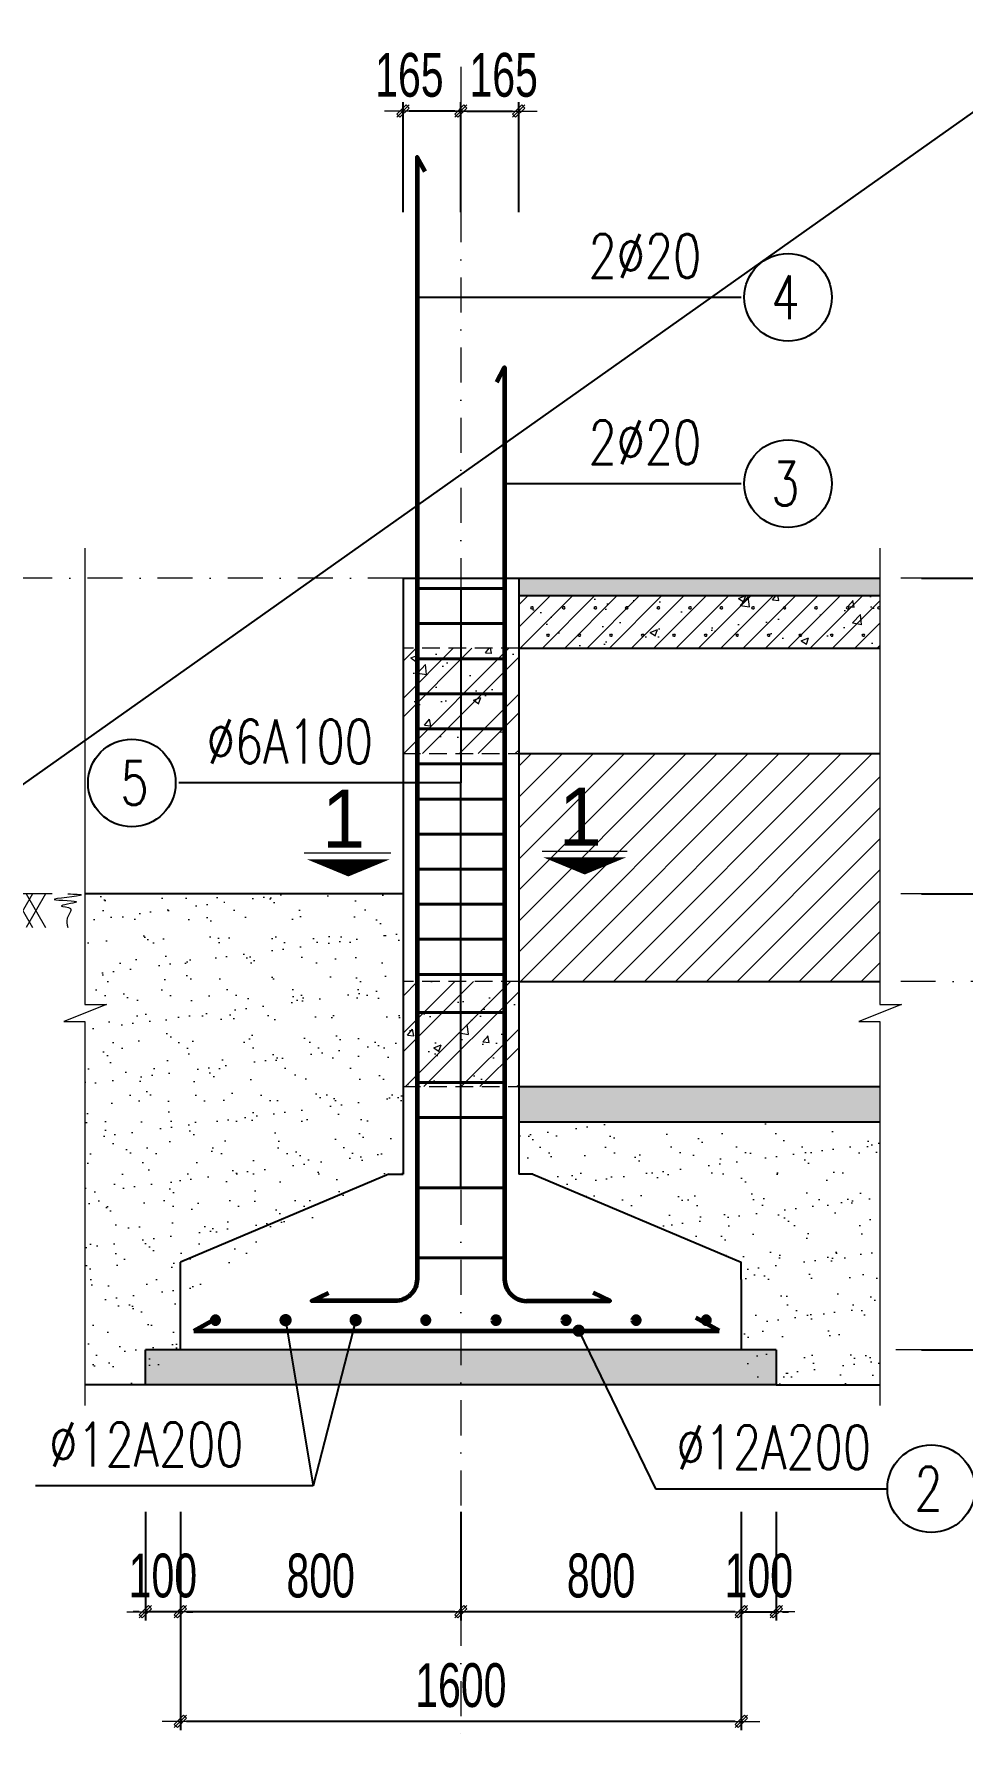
# Model space of a CAD drawing. Header units: millimetres. Extents: x -178395 to 493851, y -561170 to -280028.
# Drawn here: x -58030 to -55382, y -462129 to -457285 of the extents above; entities that cross this region are included whole.
import ezdxf
from ezdxf.enums import TextEntityAlignment as Align

# ---------------------------------------------------------------- set-up
doc = ezdxf.new("R2010")
doc.units = ezdxf.units.MM
doc.header["$MEASUREMENT"] = 0
doc.header["$PDMODE"] = 32
doc.linetypes.add('DASHDOT', pattern=[1, 0.5, -0.25, 0, -0.25])
doc.linetypes.add('HIDDEN', pattern=[0.375, 0.25, -0.125])
doc.layers.get('Defpoints').update_dxf_attribs({"color": 1})
doc.layers.add('KCS_Plotter', color=11, linetype='Continuous', plot=False)
for name, color, linetype, lineweight in [('LC Dim', 8, 'Continuous', 18), ('LC Hatch', 252, 'Continuous', 9), ('LC Khac', 4, 'Continuous', 9), ('LC MANH DUT', 35, 'HIDDEN', 5), ('LC Net dam2', 6, 'Continuous', 40), ('LC Net dam3', 1, 'Continuous', 60), ('LC Net manh', 133, 'Continuous', 5), ('LC Net thay', 63, 'Continuous', 25), ('LC Net truc', 79, 'DASHDOT', 13), ('LC Text2', 7, 'Continuous', 25)]:
    doc.layers.add(name, color=color, linetype=linetype, lineweight=lineweight)
doc.styles.add('HOATBIF', font='hoatbif.shx', dxfattribs={"width": 0.7})
doc.styles.add('LC 1', font='VHAVANB.TTF')
doc.styles.add('LC 3', font='vnsimli.shx', dxfattribs={"width": 0.75})
doc.dimstyles.new('1-100(1-50)', dxfattribs={"dimscale": 50, "dimtxt": 2.5, "dimasz": 0.35, "dimexe": 0.5, "dimexo": 0, "dimgap": 0.8, "dimtad": 1, "dimdec": 0, "dimzin": 0, "dimdsep": 46, "dimtxsty": 'HOATBIF', "dimblk1": 'DOT', "dimblk2": 'DOT', "dimsah": 1, "dimcen": -1, "dimdle": 1, "dimclrd": 256, "dimclre": 256, "dimclrt": 4, "dimadec": 3, "dimazin": 2, "dimtfac": 0.333333, "dimtdec": 0, "dimtix": 1, "dimtmove": 2, "dimatfit": 3, "dimldrblk": 'DOT', "dimfxl": 1, "dimtvp": 0.833333, "dimtolj": 1, "dimtzin": 0, "dimarcsym": 0})
pattern_1 = [(50, (-3e-10, -3e-10), (215.178055, -18.82564), [22.5, -247.5]), (355, (-3e-10, -3e-10), (-41.6254, 225.65764), [18, -198]), (100.4514, (17.93, -1.57), (173.55281, 206.83186), [19.12206, -210.34263]), (46.1842, (-3e-10, 60), (320.17231, -49.6557), [33.75, -371.25]), (96.6356, (26.68, 55.86), (280.39881, 292.23536), [28.68309, -315.5139]), (351.1842, (-3e-10, 60), (280.39858, 292.23558), [27, -297]), (21, (30, 45), (179.072116, -120.78567), [22.5, -247.5]), (326, (30, 45), (72.9946, 217.54501), [18, -198]), (71.4514, (44.92, 34.93), (252.06679, 96.75915), [19.12206, -210.34263]), (37.5, (-3e-10, -3e-10), (3.647957, 99.868156), [0, -195.6, 0, -201, 0, -198.75]), (7.5, (-3e-10, -3e-10), (78.92086, 118.323514), [0, -114.6, 0, -191.1, 0, -75.75]), (327.5, (-66.9, -3e-10), (160.146731, -6.766462), [0, -75, 0, -234, 0, -310.5]), (317.5, (-96.9, -3e-10), (174.95585, 30.031495), [0, -97.5, 0, -155.4, 0, -220.5]), (45, (-3e-10, -3e-10), (-79.549513, 79.549513), []), (45, (53.03, -3e-10), (-79.549513, 79.549513), [])]

# ---------------------------------------------------------------- blocks, each defined once
blk = doc.blocks.new('DOT')
at = {"layer": 'LC Dim'}
blk.add_line((-3, 0), (3, 0), dxfattribs=at)
at = {"layer": 'LC Dim', "color": 4}
blk.add_line((-1, -1), (1, 1), dxfattribs=at)
blk.add_lwpolyline([(0.5, 1), (-1, -0.5), (-0.5, -1), (1, 0.5)], close=True, dxfattribs=at)
blk = doc.blocks.new('*D300')
at = {"layer": 'Defpoints', "color": 0, "ltscale": 2, "transparency": 16777216}
for p in [(-56811.8, -461498.6), (-56011.8, -461498.6), (-56811.8, -461783.2)]:
    blk.add_point(p, dxfattribs=at)
at = {"layer": 'LC Dim', "lineweight": -2, "ltscale": 2, "transparency": 16777216}
for p, q in [((-56811.8, -461498.6), (-56811.8, -461808.2)), ((-56011.8, -461498.6), (-56011.8, -461808.2)), ((-56029.3, -461783.2), (-56794.3, -461783.2))]:
    blk.add_line(p, q, dxfattribs=at)
at = {"layer": 'LC Dim', "lineweight": -2, "ltscale": 2, "transparency": 16777216, "xscale": 17.5, "yscale": 17.5, "zscale": 17.5, "rotation": 180}
blk.add_blockref('DOT', (-56811.8, -461783.2), dxfattribs=at)
at = {"layer": 'LC Dim', "lineweight": -2, "ltscale": 2, "transparency": 16777216, "xscale": 17.5, "yscale": 17.5, "zscale": 17.5}
blk.add_blockref('DOT', (-56011.8, -461783.2), dxfattribs=at)
at = {"layer": 'LC Dim', "color": 4, "ltscale": 2, "transparency": 16777216, "insert": (-56411.8, -461680.7), "char_height": 125, "attachment_point": 5, "style": 'HOATBIF'}
blk.add_mtext('\\A1;800', dxfattribs=at)
blk = doc.blocks.new('_Dot')
at = {"color": 0, "linetype": 'ByBlock', "lineweight": -2}
blk.add_line((-0.5, 0), (-1, 0), dxfattribs=at)
at = {"color": 0, "linetype": 'ByBlock', "const_width": 0.5}
blk.add_lwpolyline([(-0.25, 0, 1), (0.25, 0, 1)], format="xyb", close=True, dxfattribs=at)
blk = doc.blocks.new('*D301')
at = {"layer": 'Defpoints', "color": 0, "ltscale": 2, "transparency": 16777216}
for p in [(-57611.8, -461498.6), (-56811.8, -461498.6), (-57611.8, -461783.2)]:
    blk.add_point(p, dxfattribs=at)
at = {"layer": 'LC Dim', "lineweight": -2, "ltscale": 2, "transparency": 16777216}
for p, q in [((-57611.8, -461498.6), (-57611.8, -461808.2)), ((-56811.8, -461498.6), (-56811.8, -461808.2)), ((-56829.3, -461783.2), (-57594.3, -461783.2))]:
    blk.add_line(p, q, dxfattribs=at)
at = {"layer": 'LC Dim', "lineweight": -2, "ltscale": 2, "transparency": 16777216, "xscale": 17.5, "yscale": 17.5, "zscale": 17.5, "rotation": 180}
blk.add_blockref('DOT', (-57611.8, -461783.2), dxfattribs=at)
at = {"layer": 'LC Dim', "lineweight": -2, "ltscale": 2, "transparency": 16777216, "xscale": 17.5, "yscale": 17.5, "zscale": 17.5}
blk.add_blockref('DOT', (-56811.8, -461783.2), dxfattribs=at)
at = {"layer": 'LC Dim', "color": 4, "ltscale": 2, "transparency": 16777216, "insert": (-57211.8, -461680.7), "char_height": 125, "attachment_point": 5, "style": 'HOATBIF'}
blk.add_mtext('\\A1;800', dxfattribs=at)
blk = doc.blocks.new('*D302')
at = {"layer": 'Defpoints', "color": 0, "ltscale": 2, "transparency": 16777216}
for p in [(-57611.8, -461498.6), (-56011.8, -461498.6), (-57611.8, -462095.7)]:
    blk.add_point(p, dxfattribs=at)
at = {"layer": 'LC Dim', "lineweight": -2, "ltscale": 2, "transparency": 16777216}
for p, q in [((-57611.8, -461498.6), (-57611.8, -462120.7)), ((-56011.8, -461498.6), (-56011.8, -462120.7)), ((-56029.3, -462095.7), (-57594.3, -462095.7))]:
    blk.add_line(p, q, dxfattribs=at)
at = {"layer": 'LC Dim', "lineweight": -2, "ltscale": 2, "transparency": 16777216, "xscale": 17.5, "yscale": 17.5, "zscale": 17.5, "rotation": 180}
blk.add_blockref('DOT', (-57611.8, -462095.7), dxfattribs=at)
at = {"layer": 'LC Dim', "lineweight": -2, "ltscale": 2, "transparency": 16777216, "xscale": 17.5, "yscale": 17.5, "zscale": 17.5}
blk.add_blockref('DOT', (-56011.8, -462095.7), dxfattribs=at)
at = {"layer": 'LC Dim', "color": 4, "ltscale": 2, "transparency": 16777216, "insert": (-56811.8, -461993.2), "char_height": 125, "attachment_point": 5, "style": 'HOATBIF'}
blk.add_mtext('\\A1;1600', dxfattribs=at)
blk = doc.blocks.new('*D303')
at = {"layer": 'Defpoints', "color": 0, "ltscale": 2, "transparency": 16777216}
for p in [(-56011.8, -461498.6), (-55911.8, -461498.6), (-55911.8, -461783.2)]:
    blk.add_point(p, dxfattribs=at)
at = {"layer": 'LC Dim', "lineweight": -2, "ltscale": 2, "transparency": 16777216}
for p, q in [((-56011.8, -461498.6), (-56011.8, -461808.2)), ((-55911.8, -461498.6), (-55911.8, -461808.2)), ((-56029.3, -461783.2), (-56046.8, -461783.2)), ((-56011.8, -461783.2), (-55911.8, -461783.2)), ((-55894.3, -461783.2), (-55876.8, -461783.2))]:
    blk.add_line(p, q, dxfattribs=at)
at = {"layer": 'LC Dim', "lineweight": -2, "ltscale": 2, "transparency": 16777216, "xscale": 17.5, "yscale": 17.5, "zscale": 17.5}
blk.add_blockref('DOT', (-56011.8, -461783.2), dxfattribs=at)
at = {"layer": 'LC Dim', "lineweight": -2, "ltscale": 2, "transparency": 16777216, "xscale": 17.5, "yscale": 17.5, "zscale": 17.5, "rotation": 180}
blk.add_blockref('DOT', (-55911.8, -461783.2), dxfattribs=at)
at = {"layer": 'LC Dim', "color": 4, "ltscale": 2, "transparency": 16777216, "insert": (-55961.8, -461680.7), "char_height": 125, "attachment_point": 5, "style": 'HOATBIF'}
blk.add_mtext('\\A1;100', dxfattribs=at)
blk = doc.blocks.new('*D304')
at = {"layer": 'Defpoints', "color": 0, "ltscale": 2, "transparency": 16777216}
for p in [(-57711.8, -461498.6), (-57611.8, -461498.6), (-57711.8, -461783.2)]:
    blk.add_point(p, dxfattribs=at)
at = {"layer": 'LC Dim', "lineweight": -2, "ltscale": 2, "transparency": 16777216}
for p, q in [((-57711.8, -461498.6), (-57711.8, -461808.2)), ((-57611.8, -461498.6), (-57611.8, -461808.2)), ((-57729.3, -461783.2), (-57746.8, -461783.2)), ((-57611.8, -461783.2), (-57711.8, -461783.2)), ((-57594.3, -461783.2), (-57576.8, -461783.2))]:
    blk.add_line(p, q, dxfattribs=at)
at = {"layer": 'LC Dim', "lineweight": -2, "ltscale": 2, "transparency": 16777216, "xscale": 17.5, "yscale": 17.5, "zscale": 17.5}
blk.add_blockref('DOT', (-57711.8, -461783.2), dxfattribs=at)
at = {"layer": 'LC Dim', "lineweight": -2, "ltscale": 2, "transparency": 16777216, "xscale": 17.5, "yscale": 17.5, "zscale": 17.5, "rotation": 180}
blk.add_blockref('DOT', (-57611.8, -461783.2), dxfattribs=at)
at = {"layer": 'LC Dim', "color": 4, "ltscale": 2, "transparency": 16777216, "insert": (-57661.8, -461680.7), "char_height": 125, "attachment_point": 5, "style": 'HOATBIF'}
blk.add_mtext('\\A1;100', dxfattribs=at)
blk = doc.blocks.new('*D305')
at = {"layer": 'Defpoints', "color": 0, "ltscale": 2, "transparency": 16777216}
for p in [(-56976.8, -457504.6), (-56976.8, -457792.8), (-56811.8, -457792.8)]:
    blk.add_point(p, dxfattribs=at)
at = {"layer": 'LC Dim', "lineweight": -2, "ltscale": 2, "transparency": 16777216}
for p, q in [((-56976.8, -457792.8), (-56976.8, -457479.6)), ((-56811.8, -457792.8), (-56811.8, -457479.6)), ((-56829.3, -457504.6), (-56959.3, -457504.6))]:
    blk.add_line(p, q, dxfattribs=at)
at = {"layer": 'LC Dim', "lineweight": -2, "ltscale": 2, "transparency": 16777216, "xscale": 17.5, "yscale": 17.5, "zscale": 17.5, "rotation": 180}
blk.add_blockref('DOT', (-56976.8, -457504.6), dxfattribs=at)
at = {"layer": 'LC Dim', "lineweight": -2, "ltscale": 2, "transparency": 16777216, "xscale": 17.5, "yscale": 17.5, "zscale": 17.5}
blk.add_blockref('DOT', (-56811.8, -457504.6), dxfattribs=at)
at = {"layer": 'LC Dim', "color": 4, "ltscale": 2, "transparency": 16777216, "insert": (-56958.6, -457402.1), "char_height": 125, "attachment_point": 5, "style": 'HOATBIF'}
blk.add_mtext('\\A1;165', dxfattribs=at)
blk = doc.blocks.new('*D306')
at = {"layer": 'Defpoints', "color": 0, "ltscale": 2, "transparency": 16777216}
for p in [(-56646.8, -457504.6), (-56811.8, -457792.8), (-56646.8, -457792.8)]:
    blk.add_point(p, dxfattribs=at)
at = {"layer": 'LC Dim', "lineweight": -2, "ltscale": 2, "transparency": 16777216}
for p, q in [((-56811.8, -457792.8), (-56811.8, -457479.6)), ((-56646.8, -457792.8), (-56646.8, -457479.6)), ((-56794.3, -457504.6), (-56664.3, -457504.6))]:
    blk.add_line(p, q, dxfattribs=at)
at = {"layer": 'LC Dim', "lineweight": -2, "ltscale": 2, "transparency": 16777216, "xscale": 17.5, "yscale": 17.5, "zscale": 17.5, "rotation": 180}
blk.add_blockref('DOT', (-56811.8, -457504.6), dxfattribs=at)
at = {"layer": 'LC Dim', "lineweight": -2, "ltscale": 2, "transparency": 16777216, "xscale": 17.5, "yscale": 17.5, "zscale": 17.5}
blk.add_blockref('DOT', (-56646.8, -457504.6), dxfattribs=at)
at = {"layer": 'LC Dim', "color": 4, "ltscale": 2, "transparency": 16777216, "insert": (-56689.6, -457402.1), "char_height": 125, "attachment_point": 5, "style": 'HOATBIF'}
blk.add_mtext('\\A1;165', dxfattribs=at)
blk = doc.blocks.new('theptron1')
at = {"layer": 'LC Net dam3'}
for p, q in [((-0.5, 0), (0.5, 0)), ((-0.35, 0.35), (0.35, -0.35)), ((0.35, 0.35), (-0.35, -0.35)), ((0, 0.5), (0, -0.5))]:
    blk.add_line(p, q, dxfattribs=at)
blk.add_circle((0, 0), 0.5, dxfattribs=at)
blk = doc.blocks.new('*U124')
at = {"layer": 'LC Dim', "xscale": 19.6923076923333, "yscale": 19.6923076923333, "zscale": 19.6923076923333}
blk.add_blockref('theptron1', (0, 0), dxfattribs=at)
blk = doc.blocks.new('*U123')
at = {"layer": 'LC Dim', "color": 0, "linetype": 'ByBlock', "lineweight": -2}
for p in [(0, 0), (200, 0), (400, 0), (600, 0), (800, 0), (1000, 0), (1200, 0)]:
    blk.add_blockref('*U124', p, dxfattribs=at)
at = {"layer": 'LC Dim', "color": 0, "linetype": 'ByBlock', "lineweight": -2, "transparency": 16777216}
blk.add_blockref('*U124', (1400, 0), dxfattribs=at)
blk = doc.blocks.new('*D307')
at = {"layer": 'Defpoints', "color": 0, "ltscale": 2, "transparency": 16777216}
for p in [(-55497.9, -458836), (-54914.5, -458836), (-55497.9, -459736)]:
    blk.add_point(p, dxfattribs=at)
at = {"layer": 'LC Dim', "lineweight": -2, "ltscale": 2, "transparency": 16777216}
for p, q in [((-55497.9, -458836), (-54889.5, -458836)), ((-54914.5, -459718.5), (-54914.5, -458853.5)), ((-55497.9, -459736), (-54889.5, -459736))]:
    blk.add_line(p, q, dxfattribs=at)
at = {"layer": 'LC Dim', "lineweight": -2, "ltscale": 2, "transparency": 16777216, "xscale": 17.5, "yscale": 17.5, "zscale": 17.5}
for p, rotation in [((-54914.5, -458836), 90), ((-54914.5, -459736), 270)]:
    blk.add_blockref('DOT', p, dxfattribs=dict(at, rotation=rotation))
at = {"layer": 'LC Dim', "color": 4, "ltscale": 2, "transparency": 16777216, "insert": (-55017, -459286), "char_height": 125, "attachment_point": 5, "rotation": 90, "style": 'HOATBIF'}
blk.add_mtext('\\A1;900', dxfattribs=at)
blk = doc.blocks.new('*D311')
at = {"layer": 'Defpoints', "color": 0, "ltscale": 2, "transparency": 16777216}
for p in [(-55497.9, -459736), (-55497.9, -461036), (-54914.5, -461036)]:
    blk.add_point(p, dxfattribs=at)
at = {"layer": 'LC Dim', "lineweight": -2, "ltscale": 2, "transparency": 16777216}
for p, q in [((-55497.9, -459736), (-54889.5, -459736)), ((-54914.5, -459753.5), (-54914.5, -461018.5)), ((-55497.9, -461036), (-54889.5, -461036))]:
    blk.add_line(p, q, dxfattribs=at)
at = {"layer": 'LC Dim', "lineweight": -2, "ltscale": 2, "transparency": 16777216, "xscale": 17.5, "yscale": 17.5, "zscale": 17.5}
for p, rotation in [((-54914.5, -459736), 90), ((-54914.5, -461036), 270)]:
    blk.add_blockref('DOT', p, dxfattribs=dict(at, rotation=rotation))
at = {"layer": 'LC Dim', "color": 4, "ltscale": 2, "transparency": 16777216, "insert": (-55017, -460386), "char_height": 125, "attachment_point": 5, "rotation": 90, "style": 'HOATBIF'}
blk.add_mtext('\\A1;1300', dxfattribs=at)
blk = doc.blocks.new('mat dat')
at = {"layer": 'LC Net manh'}
for p, q in [((2, 0), (3.73, -3)), ((3.73, 0), (2, -3)), ((3.15, 0), (4.88, -3)), ((4.88, 0), (3.15, -3))]:
    blk.add_line(p, q, dxfattribs=at)
blk.add_spline([(0, 0), (-1.21, -0.12), (1.21, -0.52), (-0.75, -0.75), (0.58, -1.1), (-0.23, -1.33), (0.06, -2.19), (0, -3)], degree=3, dxfattribs=at)
blk = doc.blocks.new('*U144')
at = {"layer": 'LC Khac', "xscale": 32.00000000005184, "yscale": 32.00000000005184, "zscale": 32.00000000005184}
blk.add_blockref('mat dat', (-56.7, 48), dxfattribs=at)
blk = doc.blocks.new('*U143')
at = {"layer": 'LC Dim', "color": 0, "linetype": 'ByBlock', "lineweight": -2}
for p in [(0, 0), (256, 0)]:
    blk.add_blockref('*U144', p, dxfattribs=at)
blk = doc.blocks.new('*D290')
at = {"layer": 'Defpoints', "color": 0, "transparency": 16777216}
for p in [(-55497.9, -458836), (-55497.9, -461036), (-54602, -461036)]:
    blk.add_point(p, dxfattribs=at)
at = {"layer": 'LC Hatch', "lineweight": -2, "transparency": 16777216}
for p, q in [((-55497.9, -458836), (-54577, -458836)), ((-54602, -458853.5), (-54602, -461018.5)), ((-55497.9, -461036), (-54577, -461036))]:
    blk.add_line(p, q, dxfattribs=at)
at = {"layer": 'LC Hatch', "lineweight": -2, "transparency": 16777216, "xscale": 17.5, "yscale": 17.5, "zscale": 17.5}
for p, rotation in [((-54602, -458836), 90), ((-54602, -461036), 270)]:
    blk.add_blockref('DOT', p, dxfattribs=dict(at, rotation=rotation))
at = {"layer": 'LC Hatch', "color": 4, "transparency": 16777216, "insert": (-54704.5, -459936), "char_height": 125, "attachment_point": 5, "rotation": 90, "style": 'HOATBIF'}
blk.add_mtext('\\A1;2200', dxfattribs=at)

msp = doc.modelspace()

# ---------------------------------------------------------------- hatches: boundary and pattern name
at = {"layer": 'LC Hatch'}
h = msp.add_hatch(dxfattribs=at)
h.set_pattern_fill('AR-CONC', color=256, scale=10, style=0)
h.set_pattern_definition([(50, (-170462.474, -386451.17), (71.726018, -6.275213), [7.5, -82.5]), (355, (-170462.474, -386451.17), (-13.875133, 75.219213), [6, -66]), (100.4514, (-170456.5, -386451.69), (57.850938, 68.943954), [6.37402, -70.11421]), (46.1842, (-170462.47, -386431.17), (106.724105, -16.5519), [11.25, -123.75]), (96.6356, (-170453.58, -386432.55), (93.46627, 97.41179), [9.56103, -105.1713]), (351.1842, (-170462.47, -386431.17), (93.466195, 97.41186), [9, -99]), (21, (-170452.474, -386436.17), (59.690705, -40.26189), [7.5, -82.5]), (326, (-170452.474, -386436.17), (24.331533, 72.515005), [6, -66]), (71.4514, (-170447.5, -386439.524), (84.022263, 32.25305), [6.37402, -70.11421]), (37.5, (-170462.474, -386451.169), (1.2159855, 33.2893854), [0, -65.2, 0, -67, 0, -66.25]), (7.5, (-170462.474, -386451.17), (26.306954, 39.441171), [0, -38.2, 0, -63.7, 0, -25.25]), (327.5, (-170484.774, -386451.169), (53.3822436, -2.255487), [0, -25, 0, -78, 0, -103.5]), (317.5, (-170494.774, -386451.17), (58.318617, 10.010498), [0, -32.5, 0, -51.8, 0, -73.5])])
h.paths.add_polyline_path([(-56646.8, -458836), (-56646.8, -458886), (-55616.4, -458886), (-55616.4, -458836)])
h.paths.add_polyline_path([(-55616.4, -460386), (-55616.4, -460286), (-56646.8, -460286), (-56646.8, -460386)])
at = {"layer": 'LC Hatch', "ltscale": 250}
h = msp.add_hatch(dxfattribs=at)
h.set_pattern_fill('BETONG', color=256, scale=30, double=1, pattern_type=2)
h.set_pattern_definition([(0, (-3e-10, -3e-10), (0, 155.884573), [3.75, -86.25]), (0, (-3e-10, 6.5), (0, 155.884573), [3.75, -86.25]), (120, (-3e-10, -3e-10), (-135, -77.942286), [3.75, -86.25]), (120, (5.62, 3.25), (-135, -77.942286), [3.75, -86.25]), (0, (45, 77.94), (0, 155.884573), [3.75, -86.25]), (0, (45, 84.44), (0, 155.884573), [3.75, -86.25]), (120, (45, 77.94), (-135, -77.942286), [3.75, -86.25]), (120, (50.62, 81.19), (-135, -77.942286), [3.75, -86.25]), (60, (3.75, -3e-10), (-135, 77.942286), [3.75, -86.25]), (60, (-1.88, 3.25), (-135, 77.942286), [3.75, -86.25]), (60, (48.75, -77.94), (-135, 77.942286), [3.75, -86.25]), (60, (43.12, -74.7), (-135, 77.942286), [3.75, -86.25]), (45, (-3e-10, -3e-10), (-31.819805, 31.819805), []), (50, (-3e-10, -3e-10), (215.178055, -18.82564), [22.5, -247.5]), (355, (-3e-10, -3e-10), (-41.6254, 225.65764), [18, -198]), (100.4514, (17.93, -1.57), (173.55281, 206.83186), [19.12206, -210.34263]), (46.1842, (-3e-10, 60), (320.17231, -49.6557), [33.75, -371.25]), (96.6356, (26.68, 55.86), (280.39881, 292.23536), [28.68309, -315.5139]), (351.1842, (-3e-10, 60), (280.39858, 292.23558), [27, -297]), (21, (30, 45), (179.072116, -120.78567), [22.5, -247.5]), (326, (30, 45), (72.9946, 217.54501), [18, -198]), (71.4514, (44.92, 34.93), (252.06679, 96.75915), [19.12206, -210.34263]), (37.5, (-3e-10, -3e-10), (3.647957, 99.868156), [0, -195.6, 0, -201, 0, -198.75]), (7.5, (-3e-10, -3e-10), (78.92086, 118.323514), [0, -114.6, 0, -191.1, 0, -75.75]), (327.5, (-66.9, -3e-10), (160.146731, -6.766462), [0, -75, 0, -234, 0, -310.5]), (317.5, (-96.9, -3e-10), (174.95585, 30.031495), [0, -97.5, 0, -155.4, 0, -220.5])])
h.paths.add_polyline_path([(-56646.8, -458886), (-56646.8, -459036), (-55616.4, -459036), (-55616.4, -458886)])
at = {"layer": 'LC Hatch', "ltscale": 2}
h = msp.add_hatch(dxfattribs=at)
h.set_pattern_fill('BTCT', color=256, scale=30)
h.set_pattern_definition(pattern_1)
h.paths.add_polyline_path([(-56976.8, -459336), (-56646.8, -459336), (-56646.8, -459036), (-56976.8, -459036)])
at = {"layer": 'LC Hatch'}
h = msp.add_hatch(dxfattribs=at)
h.set_pattern_fill('ANSI31', color=256, scale=500)
h.set_pattern_definition([(45, (-170462.474, -379794.296), (-44.194174, 44.194174), [])])
h.paths.add_polyline_path([(-56646.8, -459336), (-56646.8, -459836), (-56646.8, -459986), (-55616.4, -459986), (-55616.4, -459336)])
h.paths.add_polyline_path([(-56574.6, -459640), (-56367, -459640), (-56367, -459392.5), (-56574.6, -459392.5)], flags=24)
h = msp.add_hatch(dxfattribs=at)
h.set_pattern_fill('AR-SAND', color=256, scale=60)
h.set_pattern_definition([(37.5, (-170462.47, -386551.17), (-3.7796, 115.609426), [0, -91.2, 0, -102, 0, -97.5]), (7.5, (-170462.47, -386551.17), (106.1866, 169.32876), [0, -49.2, 0, -82.2, 0, -31.5]), (327.5, (-170536.27, -386551.17), (186.84851, 0.33954), [0, -30, 0, -108, 0, -141]), (317.5, (-170536.27, -386551.17), (180.3676, 52.66053), [0, -15, 0, -70.8, 0, -81])])
h.paths.add_polyline_path([(-57822.5, -460152.1), (-57944.2, -460200.3), (-57884.2, -460200.3), (-57884.2, -461136), (-57711.8, -461136), (-57611.8, -461136), (-57611.8, -460886), (-57016.8, -460536), (-56976.8, -460536), (-56976.8, -459936), (-56976.8, -459736), (-57884.2, -459736), (-57884.2, -460152.1)])
h.paths.add_polyline_path([(-56646.8, -460386), (-56646.8, -460536), (-56606.8, -460536), (-56011.8, -460786), (-56011.8, -460936), (-56011.8, -461136), (-55911.8, -461136), (-55616.4, -461136), (-55616.4, -460386)])
at = {"layer": 'LC Hatch', "ltscale": 2}
h = msp.add_hatch(dxfattribs=at)
h.set_pattern_fill('BTCT', color=256, scale=30)
h.set_pattern_definition(pattern_1)
h.paths.add_polyline_path([(-56976.8, -460286), (-56646.8, -460286), (-56646.8, -459986), (-56976.8, -459986)])
h = msp.add_hatch(dxfattribs=at)
h.set_pattern_fill('AR-CONC', color=256, scale=10, style=0)
h.set_pattern_definition([(50, (-156028.01, -283076.6), (71.726018, -6.275213), [7.5, -82.5]), (355, (-156028.01, -283076.6), (-13.875133, 75.219213), [6, -66]), (100.4514, (-156022.03, -283077.12), (57.850938, 68.943954), [6.37402, -70.11421]), (46.1842, (-156028.01, -283056.6), (106.724105, -16.5519), [11.25, -123.75]), (96.6356, (-156019.11, -283057.98), (93.46627, 97.411787), [9.56103, -105.1713]), (351.1842, (-156028.01, -283056.6), (93.466195, 97.41186), [9, -99]), (21, (-156018.01, -283061.6), (59.690705, -40.261889), [7.5, -82.5]), (326, (-156018.01, -283061.6), (24.331533, 72.515005), [6, -66]), (71.4514, (-156013.034, -283064.954), (84.022263, 32.25305), [6.37402, -70.11421]), (37.5, (-156028.009, -283076.6), (1.2159855, 33.2893854), [0, -65.2, 0, -67, 0, -66.25]), (7.5, (-156028.01, -283076.6), (26.306954, 39.441171), [0, -38.2, 0, -63.7, 0, -25.25]), (327.5, (-156050.309, -283076.6), (53.3822436, -2.255487), [0, -25, 0, -78, 0, -103.5]), (317.5, (-156060.31, -283076.6), (58.318617, 10.010498), [0, -32.5, 0, -51.8, 0, -73.5])])
h.paths.add_polyline_path([(-57711.8, -461036), (-55911.8, -461036), (-55911.8, -461136), (-57711.8, -461136)])

# ---------------------------------------------------------------- linework, layer by layer
at = {"layer": 'KCS_Plotter'}
msp.add_line((-66674.7, -465515.4), (-45674.7, -450665.4), dxfattribs=at)
at = {"layer": 'LC Khac', "color": 1, "ltscale": 2}
for p, q in [((-57258.9, -459619.8), (-57011.3, -459619.8)), ((-56579.7, -459614.2), (-56337, -459614.2))]:
    msp.add_line(p, q, dxfattribs=at)
for points in [[(-56458.4, -459681.2, 0, 235.7, 0), (-56458.4, -459632.5, 137.5, 137.5, 0)], [(-57132.7, -459686.8, 0, 235.7, 0), (-57132.7, -459638.1, 137.5, 137.5, 0)]]:
    msp.add_lwpolyline(points, format="xyseb", dxfattribs=at)
at = {"layer": 'LC MANH DUT', "ltscale": 200}
for points in [[(-56976.8, -459336), (-56646.8, -459336), (-56646.8, -459036), (-56976.8, -459036)], [(-56976.8, -460286), (-56646.8, -460286), (-56646.8, -459986), (-56976.8, -459986)]]:
    msp.add_lwpolyline(points, close=True, dxfattribs=at)
at = {"layer": 'LC Net dam2', "ltscale": 2}
for p, q in [((-56936.8, -458866), (-56686.8, -458866)), ((-56936.8, -458966), (-56686.8, -458966)), ((-56936.8, -458966), (-56686.8, -458966)), ((-56936.8, -459066), (-56686.8, -459066)), ((-56936.8, -459066), (-56686.8, -459066)), ((-56936.8, -459166), (-56686.8, -459166)), ((-56936.8, -459166), (-56686.8, -459166)), ((-56936.8, -459266), (-56686.8, -459266)), ((-56936.8, -459266), (-56686.8, -459266)), ((-56936.8, -459366), (-56686.8, -459366)), ((-56936.8, -459366), (-56686.8, -459366)), ((-56936.8, -459466), (-56686.8, -459466)), ((-56936.8, -459466), (-56686.8, -459466)), ((-56936.8, -459566), (-56686.8, -459566)), ((-56936.8, -459566), (-56686.8, -459566)), ((-56936.8, -459666), (-56686.8, -459666)), ((-56936.8, -459666), (-56686.8, -459666)), ((-56936.8, -459766), (-56686.8, -459766)), ((-56936.8, -459766), (-56686.8, -459766)), ((-56936.8, -459866), (-56686.8, -459866)), ((-56936.8, -459866), (-56686.8, -459866)), ((-56936.8, -459966), (-56686.8, -459966)), ((-56936.8, -459966), (-56686.8, -459966)), ((-56936.8, -460074.4), (-56686.8, -460074.4)), ((-56936.8, -460074.4), (-56686.8, -460074.4)), ((-56936.8, -460274.4), (-56686.8, -460274.4)), ((-56936.8, -460274.4), (-56686.8, -460274.4)), ((-56936.8, -460374.4), (-56686.8, -460374.4)), ((-56936.8, -460374.4), (-56686.8, -460374.4)), ((-56936.8, -460574.4), (-56686.8, -460574.4)), ((-56936.8, -460574.4), (-56686.8, -460574.4)), ((-56936.8, -460774.4), (-56686.8, -460774.4))]:
    msp.add_line(p, q, dxfattribs=at)
at = {"layer": 'LC Net dam3'}
for p, q in [((-57573.7, -460981.8), (-57506.6, -460945.6)), ((-56074.6, -460981.8), (-56141.7, -460945.6)), ((-57573.7, -460981.8), (-56074.6, -460981.8))]:
    msp.add_line(p, q, dxfattribs=at)
msp.add_lwpolyline([(-56913.9, -457677.1), (-56936.8, -457636), (-56936.8, -460834.6), (-56936.8, -460834.6, -0.414214), (-56999.3, -460897.1), (-57237, -460897.1), (-57189.4, -460873.7)], format="xyb", dxfattribs=at)
for points in [[(-56709.6, -458277.1), (-56686.8, -458236), (-56686.8, -460839.2)], [(-56624.2, -460897.1), (-56386.5, -460897.1), (-56434.1, -460873.7)]]:
    msp.add_lwpolyline(points, dxfattribs=at)
msp.add_arc((-56624.1, -460834.3), 62.9, 175.5098, 269.8757, dxfattribs=at)
at = {"layer": 'LC Net manh', "ltscale": 2}
for points in [[(-57884.2, -458750.6), (-57884.2, -460052.1), (-57822.5, -460052.1), (-57944.2, -460100.3), (-57884.2, -460100.3), (-57884.2, -461194.9)], [(-55616.4, -458750.6), (-55616.4, -460052.1), (-55554.8, -460052.1), (-55676.4, -460100.3), (-55616.4, -460100.3), (-55616.4, -461194.9)]]:
    msp.add_lwpolyline(points, dxfattribs=at)
at = {"layer": 'LC Net thay', "linetype": 'Continuous', "ltscale": 1000}
for p, q in [((-56976.8, -458836), (-56646.8, -458836)), ((-56976.8, -458836), (-56976.8, -459836)), ((-56646.8, -458836), (-56646.8, -459836)), ((-56646.8, -458836), (-55616.4, -458836)), ((-56646.8, -458886), (-55616.4, -458886)), ((-56646.8, -459036), (-55616.4, -459036)), ((-56646.8, -459336), (-55616.4, -459336)), ((-56976.8, -459736), (-57884.2, -459736)), ((-56976.8, -459836), (-56976.8, -460536)), ((-56646.8, -459836), (-56646.8, -460536)), ((-57016.8, -460536), (-57611.8, -460786)), ((-57016.8, -460536), (-56976.8, -460536)), ((-56606.8, -460536), (-56646.8, -460536)), ((-56606.8, -460536), (-56011.8, -460786)), ((-57611.8, -461036), (-57611.8, -460786)), ((-56011.8, -460836), (-56011.8, -460786)), ((-56011.8, -460836), (-56011.8, -461036)), ((-55911.8, -461036), (-57711.8, -461036)), ((-57711.8, -461136), (-57711.8, -461036)), ((-56011.8, -461036), (-57611.8, -461036)), ((-55911.8, -461036), (-55911.8, -461136)), ((-57711.8, -461136), (-57884.2, -461136)), ((-55911.8, -461136), (-57711.8, -461136)), ((-55911.8, -461136), (-57711.8, -461136)), ((-55911.8, -461136), (-55616.4, -461136))]:
    msp.add_line(p, q, dxfattribs=at)
at = {"layer": 'LC Net thay', "ltscale": 750}
for p, q in [((-56646.8, -459986), (-55616.4, -459986)), ((-56646.8, -460286), (-55616.4, -460286)), ((-56646.8, -460386), (-55616.4, -460386))]:
    msp.add_line(p, q, dxfattribs=at)
at = {"layer": 'LC Net truc', "ltscale": 200}
for p, q in [((-56811.8, -457378.3), (-56811.8, -462167.8)), ((-56976.8, -458836), (-60115.6, -458836)), ((-54456.9, -458836), (-55556.5, -458836)), ((-56976.8, -459736), (-60115.6, -459736)), ((-54456.9, -459736), (-55556.5, -459736)), ((-54456.9, -459986), (-55556.5, -459986)), ((-54470.8, -461036), (-55570.5, -461036))]:
    msp.add_line(p, q, dxfattribs=at)
at = {"layer": 'LC Text2', "ltscale": 100}
for centre in [(-55878.3, -458035.5), (-55878.3, -458566.8), (-57750.4, -459420.2), (-55470, -461432.3)]:
    msp.add_circle(centre, 125, dxfattribs=at)

# ---------------------------------------------------------------- block references
at = {"layer": 'LC Dim', "xscale": -1}
msp.add_blockref('*U143', (-57989.7, -459784), dxfattribs=at)
at = {"layer": 'LC Dim', "extrusion": (0, 0, -1), "zscale": -1}
msp.add_blockref('*U123', (56111.8, -460951.8), dxfattribs=at)

# ---------------------------------------------------------------- texts
at = {"ltscale": 2, "style": 'LC 1'}
for p in [(-57146.4, -459521.9), (-56470.8, -459516.2)]:
    msp.add_attdef('1', text='B', height=165, dxfattribs=at).set_placement(p, align=Align.MIDDLE_CENTER)
at = {"layer": 'LC Text2', "linetype": 'ByBlock', "style": 'LC 3', "width": 0.75}
for s, p in [('2%%C20', (-56447.4, -457980.1)), ('2%%C20', (-56447.4, -458511.4)), ('%%C6A100', (-57536.7, -459364.7)), ('%%C12A200', (-57986.2, -461368.9)), ('%%C12A200', (-56196.2, -461376.9))]:
    msp.add_text(s, height=125, dxfattribs=at).set_placement(p)
at = {"layer": 'LC Text2', "ltscale": 100, "style": 'LC 3', "width": 0.75}
for s, p in [('4', (-55885.8, -458035.5)), ('3', (-55885.8, -458566.8)), ('5', (-57742.8, -459420.2)), ('2', (-55477.6, -461432.3))]:
    msp.add_text(s, height=125, dxfattribs=at).set_placement(p, align=Align.MIDDLE_CENTER)

# ---------------------------------------------------------------- dimensions: what is measured, and where the dimension line sits
at = {"layer": 'LC Dim', "ltscale": 2}
dim = msp.add_linear_dim(base=(-56976.8, -457504.6), p1=(-56811.8, -457792.8), p2=(-56976.8, -457792.8), angle=180, dimstyle='1-100(1-50)', dxfattribs=at)
dim.commit()
dim.dimension.update_dxf_attribs({"geometry": '*D305', "text_midpoint": (-56958.6, -457402.1), "dimtype": 160})
dim = msp.add_linear_dim(base=(-56646.8, -457504.6), p1=(-56811.8, -457792.8), p2=(-56646.8, -457792.8), dimstyle='1-100(1-50)', dxfattribs=at)
dim.commit()
dim.dimension.update_dxf_attribs({"geometry": '*D306', "text_midpoint": (-56689.6, -457402.1), "dimtype": 160})
for base, p1, p2, angle, picture, middle in [((-54914.5, -458836), (-55497.9, -459736), (-55497.9, -458836), 90, '*D307', (-55017, -459286)), ((-54914.5, -461036), (-55497.9, -459736), (-55497.9, -461036), 90, '*D311', (-55017, -460386)), ((-57711.8, -461783.2), (-57611.8, -461498.6), (-57711.8, -461498.6), 180, '*D304', (-57661.8, -461680.7)), ((-57611.8, -461783.2), (-56811.8, -461498.6), (-57611.8, -461498.6), 180, '*D301', (-57211.8, -461680.7)), ((-57611.8, -462095.7), (-56011.8, -461498.6), (-57611.8, -461498.6), 180, '*D302', (-56811.8, -461993.2)), ((-56811.8, -461783.2), (-56011.8, -461498.6), (-56811.8, -461498.6), 180, '*D300', (-56411.8, -461680.7)), ((-55911.8, -461783.2), (-56011.8, -461498.6), (-55911.8, -461498.6), 180, '*D303', (-55961.8, -461680.7))]:
    dim = msp.add_linear_dim(base=base, p1=p1, p2=p2, angle=angle, dimstyle='1-100(1-50)', dxfattribs=at)
    dim.commit()
    dim.dimension.update_dxf_attribs({"geometry": picture, "text_midpoint": middle})
at = {"layer": 'LC Hatch'}
dim = msp.add_linear_dim(base=(-54602, -461036), p1=(-55497.9, -458836), p2=(-55497.9, -461036), angle=90, dimstyle='1-100(1-50)', dxfattribs=at)
dim.commit()
dim.dimension.update_dxf_attribs({"geometry": '*D290', "text_midpoint": (-54704.5, -459936)})

# ---------------------------------------------------------------- leaders
at = {"layer": 'LC Dim', "ltscale": 2}
for points, override in [([(-56936.8, -458035.5), (-56723.1, -458035.5), (-56012, -458035.5)], {"dimasz": 0.15}), ([(-56686.8, -458566.8), (-56472.5, -458566.8), (-56012, -458566.8)], {"dimasz": 0.15}), ([(-56811.8, -458866), (-56811.8, -459420.2), (-57616.6, -459420.2)], {"dimasz": 0.15}), ([(-56811.8, -460574.4), (-56811.8, -459420.2), (-57616.6, -459420.2)], {"dimasz": 0.15}), ([(-57111.8, -460951.8), (-57232.7, -461424.3), (-58025.3, -461424.3)], {"dimasz": 0.7}), ([(-57311.8, -460951.8), (-57232.7, -461424.3), (-58025.3, -461424.3)], {"dimasz": 0.7}), ([(-56475.6, -460981.8), (-56256.6, -461432.3), (-55595, -461432.3)], {"dimasz": 0.7})]:
    msp.add_leader(points, dimstyle='1-100(1-50)', override=override, dxfattribs=at)

doc.saveas('drawing.dxf')
